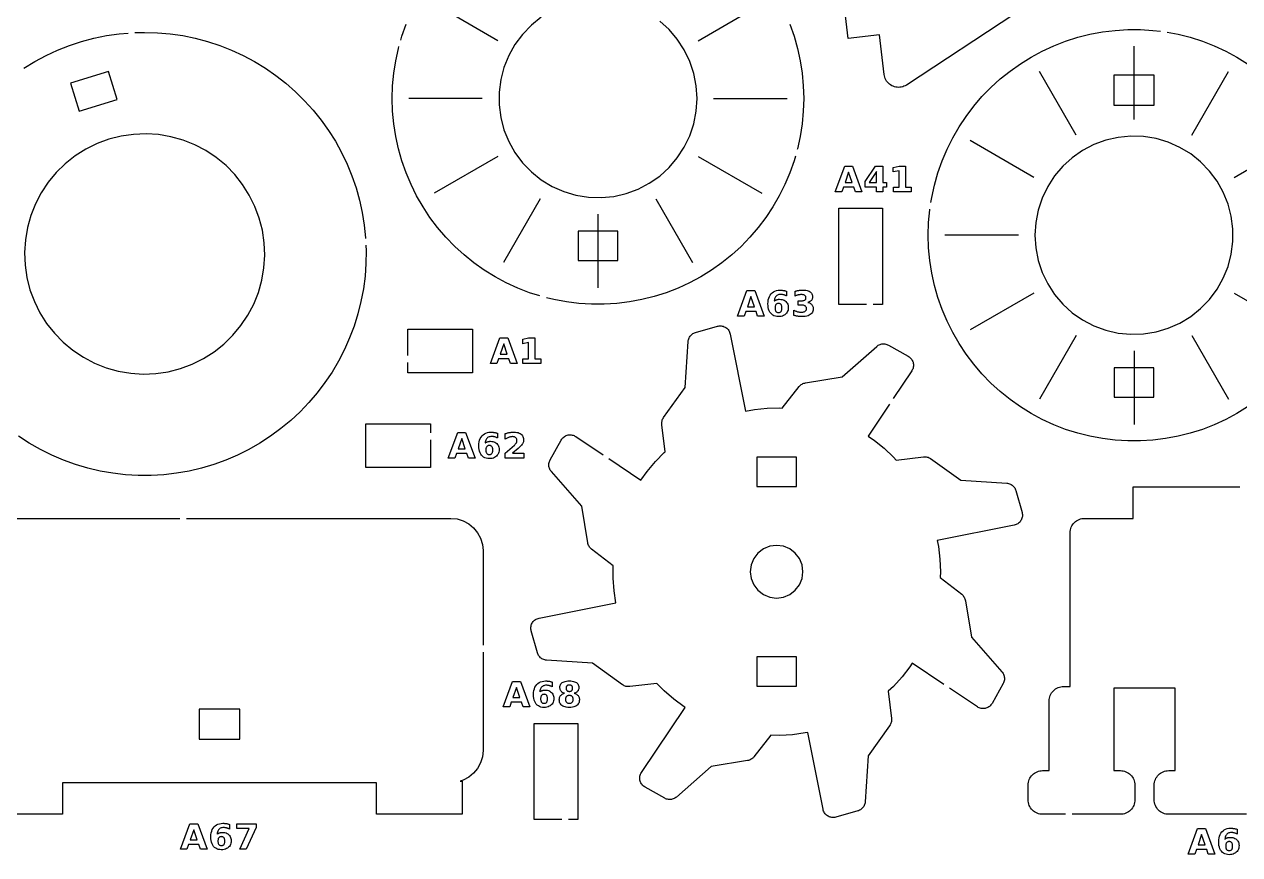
# Model space of a CAD drawing. Header units: millimetres. Extents: x 3 to 297, y 5 to 294.
# Drawn here: x 68.4 to 184.1, y 5.1 to 84.1 of the extents above; entities that cross this region are included whole.
import ezdxf

# ---------------------------------------------------------------- set-up
doc = ezdxf.new("R2010")
doc.units = ezdxf.units.MM
for name, color, linetype in [('CUT', 1, 'CONTINUOUS'), ('ENGRAVE', 5, 'CONTINUOUS'), ('SCORE', 7, 'CONTINUOUS')]:
    doc.layers.add(name, color=color, linetype=linetype)

msp = doc.modelspace()

# ---------------------------------------------------------------- linework, layer by layer
at = {"layer": 'CUT', "color": 1}
for points in [[(162.669, 85.0627), (152.3515, 78.2919), (152.2384, 78.2252), (152.1176, 78.169), (151.992, 78.1248), (151.8627, 78.0929), (151.731, 78.0737), (151.5979, 78.0673), (151.4649, 78.0738), (151.3332, 78.0932), (151.2039, 78.1252), (151.0784, 78.1696), (150.9577, 78.2258), (150.843, 78.2935), (150.7354, 78.372), (150.6359, 78.4605), (150.5455, 78.5583), (150.4649, 78.6643), (150.395, 78.7776), (150.3363, 78.8971), (150.2895, 79.0218), (150.2549, 79.1504), (150.2333, 79.28), (149.7865, 83.0771), (146.8071, 82.7266), (145.8548, 90.8208)], [(117.6079, 84.73), (116.6637, 83.977), (115.8235, 83.1095), (115.1011, 82.1416), (114.5085, 81.0893), (114.0553, 79.9698), (113.749, 78.8016), (113.5945, 77.6039), (113.5945, 76.3961), (113.749, 75.1984), (114.0553, 74.0302), (114.5085, 72.9107), (115.1011, 71.8584), (115.8235, 70.8905), (116.6637, 70.023), (117.6079, 69.27), (118.6406, 68.6439), (119.745, 68.1551), (120.9028, 67.8115), (122.095, 67.6187), (123.3021, 67.58), (124.5042, 67.696), (125.6816, 67.9647), (126.815, 68.3818), (127.8858, 68.9404), (128.8763, 69.6314), (129.7703, 70.4433), (130.5532, 71.3629), (131.212, 72.3751), (131.736, 73.4632), (132.1166, 74.6093), (132.3475, 75.7948), (132.4248, 77), (132.3475, 78.2052), (132.1166, 79.3907), (132.1166, 79.3907), (131.736, 80.5368), (131.212, 81.6249), (130.5532, 82.6371), (129.7703, 83.5567), (128.8763, 84.3686)], [(78.9507, 83.2729), (79.8731, 83.2995), (81.0872, 83.2644), (82.2974, 83.1595), (83.4995, 82.9851), (84.6895, 82.7417), (85.8635, 82.4301), (87.0177, 82.0514), (88.1481, 81.6068), (89.251, 81.0979), (90.3228, 80.5263), (91.3598, 79.8938), (92.3587, 79.2027), (93.3161, 78.4552), (94.2289, 77.6537), (95.0939, 76.801), (95.9084, 75.8999), (96.6697, 74.9533), (97.3751, 73.9645), (98.0224, 72.9367), (98.6094, 71.8732), (99.1342, 70.7778), (99.595, 69.6539), (99.9902, 68.5053), (100.3187, 67.3359), (100.5792, 66.1495), (100.7709, 64.95), (100.8933, 63.7415), (100.8952, 63.6959)], [(104.2424, 82.5697), (104.3461, 82.9342), (104.7468, 84.0713)], [(141.2532, 84.0713), (141.6539, 82.9342), (141.9838, 81.7746), (142.2417, 80.5969), (142.4267, 79.4055), (142.5379, 78.2051), (142.575, 77), (142.5379, 75.7949), (142.4267, 74.5945), (142.2417, 73.4031), (141.9838, 72.2254), (141.9664, 72.1641)], [(154.6828, 67.1108), (154.7583, 67.5969), (155.0162, 68.7746), (155.3461, 69.9342), (155.7468, 71.0713), (156.2168, 72.1816), (156.7542, 73.2608), (157.357, 74.3049), (158.0229, 75.3099), (158.7495, 76.2721), (159.5339, 77.1876), (160.3732, 78.0532), (161.2641, 78.8654), (162.2034, 79.6212), (163.1874, 80.3178), (164.2125, 80.9525), (165.2747, 81.5229), (166.3699, 82.0268), (167.4941, 82.4623), (168.643, 82.8278), (169.8123, 83.1218), (170.9974, 83.3434), (172.1938, 83.4915), (173.3972, 83.5658), (174.6028, 83.5658), (175.8062, 83.4915), (176.5237, 83.4027)], [(177.1672, 83.3126), (178.1877, 83.1218), (179.357, 82.8278), (180.5059, 82.4623), (181.6301, 82.0268), (182.7253, 81.5229), (183.7875, 80.9525), (184.8126, 80.3178)], [(68.3863, 79.894), (69.4233, 80.5264), (70.4951, 81.098), (71.598, 81.607), (72.7284, 82.0515), (73.8826, 82.4302), (75.0566, 82.7417), (76.2467, 82.9851), (77.4487, 83.1596), (78.3022, 83.2335)], [(117.4835, 58.223), (116.4941, 58.5377), (115.3699, 58.9732), (114.2747, 59.4771), (113.2125, 60.0475), (112.1874, 60.6822), (111.2034, 61.3788), (110.2641, 62.1346), (109.3732, 62.9468), (108.5339, 63.8124), (107.7495, 64.7279), (107.0229, 65.6901), (106.357, 66.6951), (105.7542, 67.7392), (105.2168, 68.8184), (104.7468, 69.9287), (104.3461, 71.0658), (104.0162, 72.2254), (103.7583, 73.4031), (103.5733, 74.5945), (103.4621, 75.7949), (103.425, 77), (103.4621, 78.2051), (103.5733, 79.4055), (103.7583, 80.5969), (104.0162, 81.7746), (104.0645, 81.9446)], [(141.7885, 71.5389), (141.6539, 71.0658), (141.2532, 69.9287), (140.7832, 68.8184), (140.2458, 67.7392), (139.643, 66.6951), (138.9771, 65.6901), (138.2505, 64.7279), (137.4661, 63.8124), (136.6268, 62.9468), (135.7359, 62.1346), (134.7966, 61.3788), (133.8126, 60.6822), (132.7875, 60.0475), (131.7253, 59.4771), (130.6301, 58.9732), (129.5059, 58.5377), (128.357, 58.1722), (127.1877, 57.8782), (126.0026, 57.6566), (124.8062, 57.5085), (123.6028, 57.4342), (122.3972, 57.4342), (121.1938, 57.5085), (119.9974, 57.6566), (118.8123, 57.8782), (118.1111, 58.0545)], [(148.55, 57.425), (145.925, 57.425), (145.925, 66.575), (150.075, 66.575), (150.075, 57.425), (149.2, 57.425)], [(184.8126, 47.6822), (183.7875, 47.0475), (182.7253, 46.4771), (181.6301, 45.9732), (180.5059, 45.5377), (179.357, 45.1722), (178.1877, 44.8782), (177.0026, 44.6566), (175.8062, 44.5085), (174.6028, 44.4342), (173.3972, 44.4342), (172.1938, 44.5085), (170.9974, 44.6566), (169.8123, 44.8782), (168.643, 45.1722), (167.4941, 45.5377), (166.3699, 45.9732), (165.2747, 46.4771), (164.2125, 47.0475), (163.1874, 47.6822), (162.2034, 48.3788), (161.2641, 49.1346), (160.3732, 49.9468), (159.5339, 50.8124), (158.7495, 51.7279), (158.0229, 52.6901), (157.357, 53.6951), (156.7542, 54.7392), (156.2168, 55.8184), (155.7468, 56.9287), (155.3461, 58.0658), (155.0162, 59.2254), (154.7583, 60.4031), (154.5733, 61.5945), (154.4621, 62.7949), (154.425, 64), (154.4621, 65.2051), (154.5733, 66.4055), (154.5831, 66.4685)], [(100.9233, 63.0465), (100.9457, 62.528), (100.9282, 61.3134), (100.8408, 60.1019), (100.6837, 58.8974), (100.4574, 57.704), (100.1628, 56.5256), (99.8008, 55.3661), (99.3726, 54.2294), (98.8796, 53.1193), (98.3234, 52.0394), (97.706, 50.9933), (97.0293, 49.9846), (96.2957, 49.0165), (95.5075, 48.0923), (94.6673, 47.215), (93.778, 46.3876), (92.8425, 45.6128), (91.864, 44.8932), (90.8456, 44.2312), (89.7907, 43.6289), (88.7029, 43.0884), (87.5858, 42.6115), (86.443, 42.1997), (85.2784, 41.8544), (84.0959, 41.5768), (82.8994, 41.3678), (81.6927, 41.2281), (80.4801, 41.1581), (79.2654, 41.1582), (78.0527, 41.2281), (76.8461, 41.3679), (75.6496, 41.5769), (74.467, 41.8545), (73.3025, 42.1998), (72.1597, 42.6116), (71.0426, 43.0885), (69.9548, 43.629), (68.9, 44.2313), (67.8816, 44.8934)], [(104.925, 52.55), (104.925, 55.075), (111.075, 55.075), (111.075, 50.925), (104.925, 50.925), (104.925, 51.9)], [(124.0245, 42.7647), (127.0968, 40.7119), (127.6896, 41.5413), (128.466, 42.4666), (129.3117, 43.3289), (129.3806, 43.3889), (129.0716, 45.9733), (129.0652, 46.0617), (129.067, 46.1521), (129.0772, 46.2419), (129.0956, 46.3304), (129.1222, 46.4168), (129.1566, 46.5004), (129.1987, 46.5804), (129.247, 46.6547), (131.3012, 49.5143), (131.3018, 49.5153), (131.302, 49.5165), (131.5782, 53.8867), (131.5882, 53.9768), (131.6071, 54.0673), (131.6344, 54.1556), (131.67, 54.2409), (131.7135, 54.3225), (131.7645, 54.3996), (131.8226, 54.4715), (131.8872, 54.5376), (131.9578, 54.5972), (132.0337, 54.6499), (132.1143, 54.6952), (132.1988, 54.7327), (132.2848, 54.7614), (134.3622, 55.3472), (134.4525, 55.3681), (134.5463, 55.3803), (134.6408, 55.3833), (134.7352, 55.3772), (134.8285, 55.362), (134.92, 55.3378), (135.0086, 55.3049), (135.0936, 55.2635), (135.1743, 55.2141), (135.2497, 55.1571), (135.3193, 55.0931), (135.3824, 55.0226), (135.4383, 54.9463), (135.4866, 54.865), (135.5268, 54.7794), (135.5585, 54.6903), (135.581, 54.6004), (137.0369, 47.281), (137.8922, 47.4318), (139.0944, 47.5487), (140.302, 47.5721), (140.5409, 47.5582), (142.153, 49.6081), (142.211, 49.6752), (142.2762, 49.7378), (142.3469, 49.7942), (142.4225, 49.8437), (142.5024, 49.886), (142.5859, 49.9207), (142.6722, 49.9476), (142.7589, 49.9659), (146.2335, 50.5355), (146.2346, 50.5357), (146.2356, 50.5364), (149.5212, 53.4314), (149.592, 53.488), (149.6693, 53.5387), (149.751, 53.5818), (149.8365, 53.6169), (149.9249, 53.6439), (150.0155, 53.6623), (150.1074, 53.6721), (150.1998, 53.6731), (150.292, 53.6653), (150.3829, 53.6489), (150.4719, 53.624), (150.5581, 53.5907), (150.6393, 53.5502), (152.5224, 52.4955), (152.6011, 52.4464), (152.676, 52.3887), (152.745, 52.324), (152.8074, 52.253), (152.8626, 52.1762), (152.9102, 52.0944), (152.9496, 52.0085), (152.9804, 51.9191), (153.0025, 51.8271), (153.0156, 51.7335), (153.0195, 51.639), (153.0143, 51.5446), (152.9999, 51.4511), (152.9766, 51.3595), (152.9445, 51.2705), (152.9039, 51.1851), (152.8561, 51.1056), (151.0968, 48.4725)], [(150.7357, 47.932), (148.709, 44.899), (149.3008, 44.4931), (150.2409, 43.7348), (151.1195, 42.9059), (151.3804, 42.6184), (153.9733, 42.9284), (154.0617, 42.9348), (154.1521, 42.933), (154.2419, 42.9228), (154.3304, 42.9044), (154.4168, 42.8778), (154.5004, 42.8434), (154.5804, 42.8013), (154.6547, 42.753), (157.5143, 40.6988), (157.5153, 40.6982), (157.5165, 40.698), (161.8867, 40.4218), (161.9768, 40.4118), (162.0673, 40.3929), (162.1556, 40.3656), (162.2409, 40.33), (162.3225, 40.2865), (162.3996, 40.2355), (162.4715, 40.1774), (162.5376, 40.1128), (162.5972, 40.0422), (162.6499, 39.9663), (162.6952, 39.8857), (162.7327, 39.8012), (162.7614, 39.7152), (163.3472, 37.6378), (163.3681, 37.5475), (163.3803, 37.4537), (163.3833, 37.3592), (163.3772, 37.2648), (163.362, 37.1715), (163.3378, 37.08), (163.3049, 36.9914), (163.2635, 36.9064), (163.2141, 36.8257), (163.1571, 36.7503), (163.0931, 36.6807), (163.0226, 36.6176), (162.9463, 36.5617), (162.865, 36.5134), (162.7794, 36.4732), (162.6903, 36.4415), (162.6004, 36.419), (155.2788, 34.9627), (155.388, 34.4066), (155.5282, 33.2069), (155.5751, 32), (155.5542, 31.4622), (157.6081, 29.847), (157.6752, 29.789), (157.7378, 29.7238), (157.7942, 29.6531), (157.8437, 29.5775), (157.886, 29.4976), (157.9207, 29.4141), (157.9476, 29.3278), (157.9659, 29.2411), (158.5355, 25.7665), (158.5357, 25.7654), (158.5364, 25.7644), (161.4314, 22.4788), (161.488, 22.408), (161.5387, 22.3307), (161.5818, 22.249), (161.6169, 22.1635), (161.6439, 22.0751), (161.6623, 21.9845), (161.6721, 21.8926), (161.6731, 21.8002), (161.6653, 21.708), (161.6489, 21.6171), (161.624, 21.5281), (161.5907, 21.4419), (161.5502, 21.3607), (160.4955, 19.4776), (160.4464, 19.3989), (160.3887, 19.324), (160.324, 19.255), (160.253, 19.1926), (160.1762, 19.1374), (160.0944, 19.0898), (160.0085, 19.0504), (159.9191, 19.0196), (159.8271, 18.9975), (159.7335, 18.9844), (159.639, 18.9805), (159.5446, 18.9857), (159.4511, 19.0001), (159.3595, 19.0234), (159.2705, 19.0555), (159.1851, 19.0961), (159.1056, 19.1439), (156.4399, 20.925)], [(107.075, 44.55), (107.075, 41.925), (100.925, 41.925), (100.925, 46.075), (107.075, 46.075), (107.075, 45.2)], [(155.8995, 21.2861), (152.8996, 23.2906), (152.6711, 22.9432), (151.9312, 21.9885), (151.1195, 21.0941), (150.6182, 20.6212), (150.9284, 18.0267), (150.9348, 17.9383), (150.933, 17.8479), (150.9228, 17.7581), (150.9044, 17.6696), (150.8778, 17.5832), (150.8434, 17.4996), (150.8013, 17.4196), (150.753, 17.3453), (148.6988, 14.4857), (148.6982, 14.4847), (148.698, 14.4835), (148.4218, 10.1133), (148.4118, 10.0232), (148.3929, 9.9327), (148.3656, 9.8444), (148.33, 9.7591), (148.2865, 9.6775), (148.2355, 9.6004), (148.1774, 9.5285), (148.1128, 9.4624), (148.0422, 9.4028), (147.9663, 9.3501), (147.8857, 9.3048), (147.8012, 9.2673), (147.7152, 9.2386), (145.6378, 8.6528), (145.5475, 8.6319), (145.4537, 8.6197), (145.3592, 8.6167), (145.2648, 8.6228), (145.1715, 8.638), (145.08, 8.6622), (144.9914, 8.6951), (144.9064, 8.7365), (144.8257, 8.7859), (144.7503, 8.8429), (144.6807, 8.9069), (144.6176, 8.9774), (144.5617, 9.0537), (144.5134, 9.135), (144.4732, 9.2206), (144.4415, 9.3097), (144.419, 9.3996), (142.9634, 16.7176), (142.7046, 16.6616), (141.5078, 16.4981), (140.302, 16.4279), (139.461, 16.4442), (137.847, 14.3919), (137.789, 14.3248), (137.7238, 14.2622), (137.6531, 14.2058), (137.5775, 14.1563), (137.4976, 14.114), (137.4141, 14.0793), (137.3278, 14.0524), (137.2411, 14.0341), (133.7665, 13.4645), (133.7654, 13.4643), (133.7644, 13.4636), (130.4788, 10.5686), (130.408, 10.512), (130.3307, 10.4613), (130.249, 10.4182), (130.1635, 10.3831), (130.0751, 10.3561), (129.9845, 10.3377), (129.8926, 10.3279), (129.8002, 10.3269), (129.708, 10.3347), (129.6171, 10.3511), (129.5281, 10.376), (129.4419, 10.4093), (129.3607, 10.4498), (127.4776, 11.5045), (127.3989, 11.5536), (127.324, 11.6113), (127.255, 11.676), (127.1926, 11.747), (127.1374, 11.8238), (127.0898, 11.9056), (127.0504, 11.9915), (127.0196, 12.0809), (126.9975, 12.1729), (126.9844, 12.2665), (126.9805, 12.361), (126.9857, 12.4554), (127.0001, 12.5489), (127.0234, 12.6405), (127.0555, 12.7295), (127.0961, 12.8149), (127.1439, 12.8944), (131.2869, 19.095), (131.1906, 19.1556), (130.2218, 19.8769), (129.3117, 20.6711), (128.6154, 21.3811), (126.0267, 21.0716), (125.9383, 21.0652), (125.8479, 21.067), (125.7581, 21.0772), (125.6696, 21.0956), (125.5832, 21.1222), (125.4996, 21.1566), (125.4196, 21.1987), (125.3453, 21.247), (122.4857, 23.3012), (122.4847, 23.3018), (122.4835, 23.302), (118.1133, 23.5782), (118.0232, 23.5882), (117.9327, 23.6071), (117.8444, 23.6344), (117.7591, 23.67), (117.6775, 23.7135), (117.6004, 23.7645), (117.5285, 23.8226), (117.4624, 23.8872), (117.4028, 23.9578), (117.3501, 24.0337), (117.3048, 24.1143), (117.2673, 24.1988), (117.2386, 24.2848), (116.6528, 26.3622), (116.6319, 26.4525), (116.6197, 26.5463), (116.6167, 26.6408), (116.6228, 26.7352), (116.638, 26.8285), (116.6622, 26.92), (116.6951, 27.0086), (116.7365, 27.0936), (116.7859, 27.1743), (116.8429, 27.2497), (116.9069, 27.3193), (116.9774, 27.3824), (117.0537, 27.4383), (117.135, 27.4866), (117.2206, 27.5268), (117.3097, 27.5585), (117.3996, 27.581), (124.7111, 29.0353), (124.5303, 30.1918), (124.4367, 31.3961), (124.4367, 32.545), (122.3919, 34.153), (122.3248, 34.211), (122.2622, 34.2762), (122.2058, 34.3469), (122.1563, 34.4225), (122.114, 34.5024), (122.0793, 34.5859), (122.0524, 34.6722), (122.0341, 34.7589), (121.4645, 38.2335), (121.4643, 38.2346), (121.4636, 38.2356), (118.5686, 41.5212), (118.512, 41.592), (118.4613, 41.6693), (118.4182, 41.751), (118.3831, 41.8365), (118.3561, 41.9249), (118.3377, 42.0155), (118.3279, 42.1074), (118.3269, 42.1998), (118.3347, 42.292), (118.3511, 42.3829), (118.376, 42.4719), (118.4093, 42.5581), (118.4498, 42.6393), (119.5045, 44.5224), (119.5536, 44.6011), (119.6113, 44.676), (119.676, 44.745), (119.747, 44.8074), (119.8238, 44.8626), (119.9056, 44.9102), (119.9915, 44.9496), (120.0809, 44.9804), (120.1729, 45.0025), (120.2665, 45.0156), (120.361, 45.0195), (120.4554, 45.0143), (120.5489, 44.9999), (120.6405, 44.9766), (120.7295, 44.9445), (120.8149, 44.9039), (120.8944, 44.8561), (123.4841, 43.1258)], [(167.4776, 8.925), (165.2982, 8.925), (165.1652, 8.9315), (165.0317, 8.9513), (164.9008, 8.9841), (164.7738, 9.0296), (164.6518, 9.0873), (164.536, 9.1567), (164.4277, 9.237), (164.3277, 9.3277), (164.237, 9.4277), (164.1567, 9.536), (164.0873, 9.6518), (164.0296, 9.7738), (163.9841, 9.9008), (163.9513, 10.0317), (163.9315, 10.1652), (163.925, 10.2982), (163.925, 11.7018), (163.9315, 11.8348), (163.9513, 11.9683), (163.9841, 12.0992), (164.0296, 12.2262), (164.0873, 12.3482), (164.1567, 12.464), (164.237, 12.5723), (164.3277, 12.6723), (164.4277, 12.763), (164.536, 12.8433), (164.6518, 12.9127), (164.7738, 12.9704), (164.9008, 13.0159), (165.0317, 13.0487), (165.1652, 13.0685), (165.2982, 13.075), (165.925, 13.075), (165.925, 19.7018), (165.9315, 19.8348), (165.9513, 19.9683), (165.9841, 20.0992), (166.0296, 20.2262), (166.0873, 20.3482), (166.1567, 20.464), (166.237, 20.5723), (166.3277, 20.6723), (166.4277, 20.763), (166.536, 20.8433), (166.6518, 20.9127), (166.7738, 20.9704), (166.9008, 21.0159), (167.0317, 21.0487), (167.1652, 21.0685), (167.2982, 21.075), (167.925, 21.075), (167.925, 35.7018), (167.9315, 35.8348), (167.9513, 35.9683), (167.9841, 36.0992), (168.0296, 36.2262), (168.0873, 36.3482), (168.1567, 36.464), (168.237, 36.5723), (168.3277, 36.6723), (168.4277, 36.763), (168.536, 36.8433), (168.6518, 36.9127), (168.7738, 36.9704), (168.9008, 37.0159), (169.0317, 37.0487), (169.1652, 37.0685), (169.2982, 37.075), (173.925, 37.075), (173.925, 40.075), (184.075, 40.075)], [(61.925, 18.0952), (61.925, 34.0037), (61.9837, 34.6), (62.1587, 35.1769), (62.4429, 35.7086), (62.8254, 36.1746), (63.2914, 36.5571), (63.8231, 36.8413), (64.4, 37.0163), (64.9963, 37.075), (83.2222, 37.075)], [(83.8722, 37.075), (109.0037, 37.075), (109.6, 37.0163), (110.1769, 36.8413), (110.7086, 36.5571), (111.1746, 36.1746), (111.5571, 35.7086), (111.8413, 35.1769), (112.0163, 34.6), (112.075, 34.0037), (112.075, 25.0008)], [(112.075, 24.3508), (112.075, 14.9963), (112.0163, 14.4), (111.8413, 13.8231), (111.5571, 13.2914), (111.1746, 12.8254), (110.7086, 12.4429), (110.1769, 12.1587), (109.9009, 12.075), (110.075, 12.075), (110.075, 8.925), (101.925, 8.925), (101.925, 11.925), (72.075, 11.925), (72.075, 8.925), (63.925, 8.925)], [(184.7018, 8.925), (177.2982, 8.925), (177.1652, 8.9315), (177.0317, 8.9513), (176.9008, 8.9841), (176.7738, 9.0296), (176.6518, 9.0873), (176.536, 9.1567), (176.4277, 9.237), (176.3277, 9.3277), (176.237, 9.4277), (176.1567, 9.536), (176.0873, 9.6518), (176.0296, 9.7738), (175.9841, 9.9008), (175.9513, 10.0317), (175.9315, 10.1652), (175.925, 10.2982), (175.925, 11.7018), (175.9315, 11.8348), (175.9513, 11.9683), (175.9841, 12.0992), (176.0296, 12.2262), (176.0873, 12.3482), (176.1567, 12.464), (176.237, 12.5723), (176.3277, 12.6723), (176.4277, 12.763), (176.536, 12.8433), (176.6518, 12.9127), (176.7738, 12.9704), (176.9008, 13.0159), (177.0317, 13.0487), (177.1652, 13.0685), (177.2982, 13.075), (177.925, 13.075), (177.925, 20.925), (172.075, 20.925), (172.075, 13.075), (172.7018, 13.075), (172.8348, 13.0685), (172.9683, 13.0487), (173.0992, 13.0159), (173.2262, 12.9704), (173.3482, 12.9127), (173.464, 12.8433), (173.5723, 12.763), (173.6723, 12.6723), (173.763, 12.5723), (173.8433, 12.464), (173.9127, 12.3482), (173.9704, 12.2262), (174.0159, 12.0992), (174.0487, 11.9683), (174.0685, 11.8348), (174.075, 11.7018), (174.075, 10.2982), (174.0685, 10.1652), (174.0487, 10.0317), (174.0159, 9.9008), (173.9704, 9.7738), (173.9127, 9.6518), (173.8433, 9.536), (173.763, 9.4277), (173.6723, 9.3277), (173.5723, 9.237), (173.464, 9.1567), (173.3482, 9.0873), (173.2262, 9.0296), (173.0992, 8.9841), (172.9683, 8.9513), (172.8348, 8.9315), (172.7018, 8.925), (168.1276, 8.925)], [(119.55, 8.425), (116.925, 8.425), (116.925, 17.575), (121.075, 17.575), (121.075, 8.425), (120.2, 8.425)]]:
    msp.add_lwpolyline(points, dxfattribs=at)
for points in [[(77.2695, 76.9214), (76.438, 79.5846), (72.8203, 78.4551), (73.6518, 75.7919), (77.2695, 76.9214)], [(172.075, 76.375), (175.925, 76.375), (175.925, 79.225), (172.075, 79.225), (172.075, 76.375)], [(89.8324, 67.8223), (89.1927, 68.8327), (88.4509, 69.7707), (87.6151, 70.626), (86.6945, 71.3893), (85.6991, 72.0521), (84.6399, 72.6073), (83.5285, 73.0487), (82.377, 73.3715), (81.1981, 73.5722), (80.0047, 73.6486), (78.8098, 73.5998), (77.6266, 73.4263), (76.468, 73.1302), (75.3467, 72.7145), (74.275, 72.1839), (73.2646, 71.5442), (72.3266, 70.8024), (71.4713, 69.9666), (70.708, 69.046), (70.0452, 68.0506), (69.49, 66.9914), (69.0486, 65.88), (68.7258, 64.7286), (68.5251, 63.5497), (68.4488, 62.3562), (68.4976, 61.1614), (68.671, 59.9781), (68.9672, 58.8195), (69.3828, 57.6982), (69.9134, 56.6265), (70.5531, 55.6161), (71.2949, 54.6781), (72.1307, 53.8228), (73.0513, 53.0596), (74.0467, 52.3967), (75.1059, 51.8416), (76.2173, 51.4002), (77.3688, 51.0773), (78.5477, 50.8766), (79.7411, 50.8003), (80.936, 50.8491), (82.1192, 51.0225), (83.2778, 51.3187), (84.3991, 51.7343), (85.4708, 52.2649), (86.4812, 52.9046), (87.4192, 53.6464), (88.2745, 54.4822), (89.0377, 55.4029), (89.7006, 56.3982), (90.2558, 57.4574), (90.6972, 58.5688), (91.02, 59.7203), (91.2207, 60.8992), (91.297, 62.0926), (91.2482, 63.2875), (91.0748, 64.4707), (90.7786, 65.6293), (90.363, 66.7506), (89.8324, 67.8223)], [(164.5752, 64), (164.6525, 62.7948), (164.8834, 61.6093), (165.264, 60.4632), (165.788, 59.3751), (166.4468, 58.3629), (167.2297, 57.4433), (168.1237, 56.6314), (169.1142, 55.9404), (170.185, 55.3818), (171.3184, 54.9647), (172.4958, 54.696), (173.6979, 54.58), (174.905, 54.6187), (176.0972, 54.8115), (177.255, 55.1551), (178.3594, 55.6439), (179.3921, 56.27), (180.3363, 57.023), (181.1765, 57.8905), (181.8989, 58.8584), (182.4915, 59.9107), (182.9447, 61.0302), (183.251, 62.1984), (183.4055, 63.3961), (183.4055, 64.6039), (183.251, 65.8016), (182.9447, 66.9698), (182.4915, 68.0893), (181.8989, 69.1416), (181.1765, 70.1095), (180.3363, 70.977), (179.3921, 71.73), (178.3594, 72.3561), (177.255, 72.8449), (176.0972, 73.1885), (174.905, 73.3813), (173.6979, 73.42), (172.4958, 73.304), (171.3184, 73.0353), (170.185, 72.6182), (169.1142, 72.0596), (168.1237, 71.3686), (167.2297, 70.5567), (166.4468, 69.6371), (165.788, 68.6249), (165.264, 67.5368), (164.8834, 66.3907), (164.6525, 65.2052), (164.5752, 64)], [(121.105, 61.605), (124.895, 61.605), (124.895, 64.395), (121.105, 64.395), (121.105, 61.605)], [(172.105, 48.605), (175.895, 48.605), (175.895, 51.395), (172.105, 51.395), (172.105, 48.605)], [(138.105, 42.895), (138.105, 40.105), (141.895, 40.105), (141.895, 42.895), (138.105, 42.895)], [(142.4207, 31.3514), (142.5061, 32), (142.4207, 32.6486), (142.1703, 33.253), (141.7721, 33.7721), (141.253, 34.1703), (140.6486, 34.4207), (140, 34.5061), (139.3514, 34.4207), (138.747, 34.1703), (138.2279, 33.7721), (137.8297, 33.253), (137.5793, 32.6486), (137.4939, 32), (137.5793, 31.3514), (137.8297, 30.747), (138.2279, 30.2279), (138.747, 29.8297), (139.3514, 29.5793), (140, 29.4939), (140.6486, 29.5793), (141.253, 29.8297), (141.7721, 30.2279), (142.1703, 30.747), (142.4207, 31.3514)], [(138.105, 21.105), (141.895, 21.105), (141.895, 23.895), (138.105, 23.895), (138.105, 21.105)], [(88.925, 16.075), (88.925, 18.925), (85.075, 18.925), (85.075, 16.075), (88.925, 16.075)]]:
    msp.add_lwpolyline(points, close=True, dxfattribs=at)
at = {"layer": 'ENGRAVE', "color": 5}
for points in [[(146.2047, 68.1368), (145.5748, 68.1368), (146.4749, 70.5668), (147.2219, 70.5668), (148.122, 68.1368), (147.4921, 68.1368), (147.3391, 68.5795), (146.3593, 68.5795), (146.2047, 68.1368)], [(150.4379, 69.0336), (150.4379, 68.5795), (150.0913, 68.5795), (150.0913, 68.1368), (149.4988, 68.1368), (149.4988, 68.5795), (148.4213, 68.5795), (148.4213, 69.1166), (149.3947, 70.5668), (150.0913, 70.5668), (150.0913, 69.0336), (150.4379, 69.0336)], [(151.6683, 70.1404), (151.1003, 70.0232), (151.1003, 70.4496), (151.665, 70.5668), (152.2607, 70.5668), (152.2607, 68.5698), (152.8141, 68.5698), (152.8141, 68.1368), (151.1149, 68.1368), (151.1149, 68.5698), (151.6683, 68.5698), (151.6683, 70.1404)], [(146.8492, 69.9972), (146.5156, 69.0304), (147.1812, 69.0304), (146.8492, 69.9972)], [(149.4988, 70.0509), (148.812, 69.0336), (149.4988, 69.0336), (149.4988, 70.0509)], [(136.2737, 56.3082), (137.1738, 58.7383), (137.9209, 58.7383), (138.8209, 56.3082), (138.191, 56.3082), (138.0381, 56.7509), (137.0582, 56.7509), (136.9036, 56.3082), (136.2737, 56.3082)], [(137.2145, 57.2018), (137.8802, 57.2018), (137.5481, 58.1686), (137.2145, 57.2018)], [(140.9003, 58.2489), (140.8502, 58.2701), (140.8012, 58.2892), (140.7531, 58.3062), (140.7061, 58.3211), (140.66, 58.3338), (140.6146, 58.3445), (140.5696, 58.3532), (140.5249, 58.36), (140.4806, 58.3649), (140.4367, 58.3678), (140.3931, 58.3688), (140.3032, 58.3645), (140.2202, 58.3515), (140.144, 58.3299), (140.0748, 58.2997), (140.0124, 58.2608), (139.9569, 58.2134), (139.9084, 58.1574), (139.8672, 58.093), (139.8332, 58.0203), (139.8064, 57.9392), (139.7869, 57.8497), (139.7746, 57.7519), (139.8109, 57.7774), (139.8482, 57.8007), (139.8865, 57.8217), (139.9258, 57.8405), (139.966, 57.8572), (140.0073, 57.8716), (140.0497, 57.8837), (140.0934, 57.8937), (140.1383, 57.9015), (140.1846, 57.907), (140.232, 57.9103), (140.2808, 57.9114), (140.401, 57.9054), (140.5132, 57.8872), (140.6175, 57.8569), (140.7137, 57.8145), (140.8019, 57.76), (140.8822, 57.6933), (140.952, 57.6169), (141.0092, 57.5329), (141.0537, 57.4415), (141.0854, 57.3425), (141.1045, 57.236), (141.1108, 57.122), (141.1037, 56.9962), (141.0824, 56.8789), (141.047, 56.7703), (140.9973, 56.6703), (140.9334, 56.5789), (140.8553, 56.4962), (140.7653, 56.4244), (140.6656, 56.3656), (140.5562, 56.3198), (140.4372, 56.2872), (140.3085, 56.2676), (140.1701, 56.261), (140.0182, 56.2699), (139.8781, 56.2966), (139.75, 56.341), (139.6337, 56.4032), (139.5293, 56.4831), (139.4368, 56.5809), (139.3575, 56.6949), (139.2926, 56.8238), (139.2421, 56.9676), (139.2061, 57.1263), (139.1845, 57.2998), (139.1772, 57.4883), (139.1857, 57.6818), (139.211, 57.8611), (139.2531, 58.026), (139.3122, 58.1765), (139.388, 58.3128), (139.4808, 58.4347), (139.5882, 58.5399), (139.7082, 58.6259), (139.8407, 58.6929), (139.9857, 58.7407), (140.1433, 58.7694), (140.3133, 58.7789), (140.3689, 58.7782), (140.424, 58.7761), (140.4785, 58.7724), (140.5325, 58.7674), (140.5859, 58.7609), (140.6388, 58.7529), (140.6914, 58.7435), (140.7437, 58.7326), (140.7959, 58.7204), (140.8479, 58.7066), (140.8997, 58.6914), (140.9513, 58.6748), (140.9513, 58.2256), (140.9003, 58.2489)], [(143.1267, 57.5657), (143.1922, 57.5316), (143.2512, 57.4922), (143.3036, 57.4477), (143.3495, 57.3979), (143.3885, 57.3432), (143.4205, 57.2837), (143.4453, 57.2195), (143.463, 57.1505), (143.4737, 57.0768), (143.4772, 56.9983), (143.4696, 56.8827), (143.4465, 56.7767), (143.4081, 56.6804), (143.3543, 56.5936), (143.2851, 56.5165), (143.2006, 56.449), (143.1013, 56.3916), (142.9879, 56.3446), (142.8604, 56.308), (142.7188, 56.2819), (142.5631, 56.2663), (142.3933, 56.261), (142.3308, 56.2619), (142.2684, 56.2644), (142.2059, 56.2686), (142.1433, 56.2744), (142.0807, 56.282), (142.0181, 56.2912), (141.9555, 56.302), (141.8932, 56.3146), (141.8311, 56.3288), (141.7693, 56.3447), (141.7076, 56.3622), (141.6462, 56.3815), (141.6462, 56.8649), (141.7047, 56.8368), (141.7631, 56.8111), (141.8214, 56.7878), (141.8795, 56.7669), (141.9375, 56.7483), (141.9953, 56.7322), (142.0529, 56.7186), (142.1102, 56.7074), (142.1672, 56.6987), (142.2239, 56.6924), (142.2803, 56.6887), (142.3363, 56.6875), (142.4161, 56.6899), (142.4894, 56.6971), (142.5562, 56.709), (142.6166, 56.7258), (142.6705, 56.7474), (142.718, 56.7737), (142.7585, 56.8046), (142.7917, 56.8396), (142.8175, 56.8787), (142.8359, 56.922), (142.8469, 56.9695), (142.8506, 57.0211), (142.8468, 57.0742), (142.8355, 57.1229), (142.8166, 57.167), (142.7902, 57.2067), (142.7562, 57.2419), (142.7147, 57.2726), (142.6658, 57.2987), (142.6097, 57.3201), (142.5465, 57.3367), (142.476, 57.3486), (142.3983, 57.3557), (142.3135, 57.358), (142.0629, 57.358), (142.0629, 57.7617), (142.3265, 57.7617), (142.4019, 57.7637), (142.4705, 57.7699), (142.5324, 57.7802), (142.5877, 57.7946), (142.6362, 57.8131), (142.6781, 57.8357), (142.7134, 57.8626), (142.7423, 57.8937), (142.7648, 57.9291), (142.7808, 57.9688), (142.7904, 58.0129), (142.7937, 58.0612), (142.7905, 58.1061), (142.7812, 58.1474), (142.7656, 58.1853), (142.7437, 58.2196), (142.7157, 58.2504), (142.6813, 58.2776), (142.6413, 58.301), (142.5962, 58.3201), (142.5458, 58.335), (142.4904, 58.3456), (142.4297, 58.352), (142.364, 58.3541), (142.3134, 58.3532), (142.2627, 58.3503), (142.2118, 58.3456), (142.1607, 58.3389), (142.1094, 58.3304), (142.058, 58.32), (142.0065, 58.3077), (141.9551, 58.2936), (141.9038, 58.2776), (141.8525, 58.2599), (141.8014, 58.2404), (141.7504, 58.219), (141.7504, 58.678), (141.8121, 58.6947), (141.8737, 58.7099), (141.9351, 58.7236), (141.9963, 58.7359), (142.0573, 58.7468), (142.1182, 58.7562), (142.1788, 58.7641), (142.239, 58.7706), (142.2989, 58.7757), (142.3584, 58.7793), (142.4175, 58.7815), (142.4763, 58.7822), (142.6275, 58.7779), (142.7655, 58.7649), (142.8903, 58.7433), (143.0018, 58.7131), (143.1001, 58.6743), (143.1851, 58.6268), (143.257, 58.5706), (143.3158, 58.5057), (143.3615, 58.4321), (143.3941, 58.3497), (143.4137, 58.2586), (143.4203, 58.1588), (143.4172, 58.0899), (143.4078, 58.0253), (143.3922, 57.9649), (143.3704, 57.9089), (143.3423, 57.8572), (143.308, 57.8097), (143.2676, 57.7666), (143.2212, 57.7281), (143.1688, 57.6939), (143.1105, 57.6643), (143.0462, 57.6391), (142.9759, 57.6185), (143.0546, 57.5947), (143.1267, 57.5657)], [(140.0761, 57.4959), (140.0328, 57.4811), (139.9939, 57.4604), (139.9597, 57.4338), (139.93, 57.4012), (139.9049, 57.3627), (139.8843, 57.3183), (139.8684, 57.2679), (139.857, 57.2117), (139.8501, 57.1495), (139.8478, 57.0814), (139.8501, 57.0132), (139.857, 56.9511), (139.8684, 56.8948), (139.8843, 56.8444), (139.9049, 56.8), (139.93, 56.7615), (139.9597, 56.729), (139.9939, 56.7023), (140.0328, 56.6816), (140.0761, 56.6668), (140.1241, 56.6579), (140.1766, 56.6549), (140.2296, 56.6579), (140.278, 56.6668), (140.3217, 56.6816), (140.3607, 56.7023), (140.3951, 56.729), (140.4248, 56.7615), (140.4499, 56.8), (140.4705, 56.8444), (140.4865, 56.8948), (140.4979, 56.9511), (140.5047, 57.0132), (140.507, 57.0814), (140.5047, 57.1495), (140.4979, 57.2117), (140.4865, 57.2679), (140.4705, 57.3183), (140.4499, 57.3627), (140.4248, 57.4012), (140.3951, 57.4338), (140.3607, 57.4604), (140.3217, 57.4811), (140.278, 57.4959), (140.2296, 57.5048), (140.1766, 57.5078), (140.1241, 57.5048), (140.0761, 57.4959)], [(113.3962, 51.8), (112.7663, 51.8), (113.6663, 54.23), (114.4134, 54.23), (115.3135, 51.8), (114.6836, 51.8), (114.5306, 52.2427), (113.5508, 52.2427), (113.3962, 51.8)], [(114.0407, 53.6604), (113.707, 52.6936), (114.3727, 52.6936), (114.0407, 53.6604)], [(116.4071, 52.2329), (116.4071, 53.8036), (115.8391, 53.6864), (115.8391, 54.1128), (116.4038, 54.23), (116.9995, 54.23), (116.9995, 52.2329), (117.5529, 52.2329), (117.5529, 51.8), (115.8537, 51.8), (115.8537, 52.2329), (116.4071, 52.2329)], [(108.7663, 42.8), (109.6663, 45.23), (110.4134, 45.23), (111.3135, 42.8), (110.6836, 42.8), (110.5306, 43.2427), (109.5508, 43.2427), (109.3962, 42.8), (108.7663, 42.8)], [(113.3928, 44.7407), (113.3428, 44.7619), (113.2937, 44.781), (113.2457, 44.798), (113.1986, 44.8128), (113.1525, 44.8256), (113.1071, 44.8362), (113.0621, 44.845), (113.0174, 44.8518), (112.9731, 44.8567), (112.9292, 44.8596), (112.8856, 44.8605), (112.7957, 44.8562), (112.7127, 44.8433), (112.6366, 44.8217), (112.5673, 44.7915), (112.5049, 44.7526), (112.4494, 44.7051), (112.4009, 44.6491), (112.3597, 44.5848), (112.3257, 44.512), (112.299, 44.4309), (112.2794, 44.3415), (112.2671, 44.2437), (112.3034, 44.2692), (112.3407, 44.2924), (112.379, 44.3135), (112.4183, 44.3323), (112.4586, 44.3489), (112.4999, 44.3633), (112.5423, 44.3755), (112.586, 44.3855), (112.6309, 44.3932), (112.6771, 44.3988), (112.7246, 44.4021), (112.7733, 44.4032), (112.8935, 44.3971), (113.0058, 44.379), (113.11, 44.3487), (113.2062, 44.3063), (113.2945, 44.2517), (113.3747, 44.1851), (113.4446, 44.1086), (113.5018, 44.0247), (113.5462, 43.9332), (113.578, 43.8343), (113.597, 43.7278), (113.6034, 43.6138), (113.5963, 43.4879), (113.575, 43.3707), (113.5395, 43.262), (113.4898, 43.1621), (113.4259, 43.0707), (113.3479, 42.988), (113.2578, 42.9161), (113.1581, 42.8573), (113.0488, 42.8116), (112.9297, 42.7789), (112.801, 42.7593), (112.6626, 42.7528), (112.5107, 42.7617), (112.3707, 42.7883), (112.2425, 42.8328), (112.1262, 42.8949), (112.0219, 42.9749), (111.9294, 43.0726), (111.8501, 43.1867), (111.7852, 43.3156), (111.7347, 43.4594), (111.6986, 43.6181), (111.677, 43.7916), (111.6698, 43.98), (111.6782, 44.1736), (111.7035, 44.3528), (111.7457, 44.5177), (111.8047, 44.6683), (111.8806, 44.8046), (111.9733, 44.9265), (112.0808, 45.0316), (112.2008, 45.1177), (112.3332, 45.1846), (112.4783, 45.2325), (112.6358, 45.2611), (112.8059, 45.2707), (112.8615, 45.27), (112.9165, 45.2678), (112.9711, 45.2642), (113.025, 45.2591), (113.0785, 45.2526), (113.1314, 45.2447), (113.1839, 45.2353), (113.2363, 45.2244), (113.2884, 45.2121), (113.3404, 45.1984), (113.3922, 45.1832), (113.4439, 45.1665), (113.4439, 44.7173), (113.3928, 44.7407)], [(115.9454, 42.8), (114.1794, 42.8), (114.1794, 43.2606), (115.0665, 44.0435), (115.1044, 44.0792), (115.1388, 44.1146), (115.1698, 44.1497), (115.1974, 44.1845), (115.2215, 44.2191), (115.2423, 44.2535), (115.2597, 44.2879), (115.2739, 44.3227), (115.285, 44.358), (115.2929, 44.3938), (115.2976, 44.43), (115.2992, 44.4667), (115.296, 44.5218), (115.2865, 44.5732), (115.2705, 44.6209), (115.2482, 44.6649), (115.2195, 44.7052), (115.1845, 44.7417), (115.1441, 44.7736), (115.0996, 44.7996), (115.0508, 44.8199), (114.9978, 44.8343), (114.9407, 44.843), (114.8793, 44.8459), (114.8297, 44.8442), (114.7786, 44.8389), (114.7259, 44.8302), (114.6717, 44.818), (114.6159, 44.8024), (114.5587, 44.7832), (114.4999, 44.7607), (114.4398, 44.7347), (114.3784, 44.7053), (114.3156, 44.6726), (114.2514, 44.6364), (114.1859, 44.5969), (114.1859, 45.1307), (114.2563, 45.1531), (114.3265, 45.1737), (114.3963, 45.1924), (114.4659, 45.2092), (114.5352, 45.2242), (114.6042, 45.2373), (114.6729, 45.2485), (114.7411, 45.2577), (114.8089, 45.2648), (114.8762, 45.2699), (114.9431, 45.2729), (115.0095, 45.274), (115.1495, 45.2686), (115.2787, 45.2526), (115.3971, 45.2259), (115.5047, 45.1886), (115.6014, 45.1406), (115.6874, 45.0819), (115.7613, 45.0137), (115.8217, 44.937), (115.8687, 44.852), (115.9022, 44.7586), (115.9224, 44.6567), (115.9291, 44.5464), (115.9263, 44.481), (115.9177, 44.417), (115.9035, 44.3546), (115.8835, 44.2936), (115.8579, 44.2341), (115.8266, 44.1761), (115.7861, 44.1157), (115.7331, 44.0487), (115.6675, 43.9753), (115.5893, 43.8955), (115.4986, 43.8091), (115.3952, 43.7163), (114.876, 43.2606), (115.9454, 43.2606), (115.9454, 42.8)], [(109.707, 43.6936), (110.3727, 43.6936), (110.0407, 44.6604), (109.707, 43.6936)], [(112.5687, 43.9877), (112.5253, 43.9729), (112.4865, 43.9522), (112.4522, 43.9255), (112.4226, 43.8929), (112.3974, 43.8544), (112.3769, 43.81), (112.3609, 43.7597), (112.3495, 43.7034), (112.3426, 43.6412), (112.3404, 43.5731), (112.3426, 43.505), (112.3495, 43.4428), (112.3609, 43.3865), (112.3769, 43.3362), (112.3974, 43.2918), (112.4226, 43.2533), (112.4522, 43.2207), (112.4865, 43.1941), (112.5253, 43.1733), (112.5687, 43.1585), (112.6166, 43.1496), (112.6691, 43.1467), (112.7222, 43.1496), (112.7705, 43.1585), (112.8142, 43.1733), (112.8532, 43.1941), (112.8876, 43.2207), (112.9174, 43.2533), (112.9425, 43.2918), (112.963, 43.3362), (112.979, 43.3865), (112.9904, 43.4428), (112.9973, 43.505), (112.9995, 43.5731), (112.9973, 43.6412), (112.9904, 43.7034), (112.979, 43.7597), (112.963, 43.81), (112.9425, 43.8544), (112.9174, 43.8929), (112.8876, 43.9255), (112.8532, 43.9522), (112.8142, 43.9729), (112.7705, 43.9877), (112.7222, 43.9966), (112.6691, 43.9995), (112.6166, 43.9966), (112.5687, 43.9877)], [(113.9727, 19.1368), (114.8727, 21.5668), (115.6198, 21.5668), (116.5199, 19.1368), (115.89, 19.1368), (115.737, 19.5795), (114.7572, 19.5795), (114.6025, 19.1368), (113.9727, 19.1368)], [(114.9134, 20.0304), (115.5791, 20.0304), (115.2471, 20.9972), (114.9134, 20.0304)], [(118.5992, 21.0775), (118.5492, 21.0987), (118.5001, 21.1178), (118.4521, 21.1348), (118.405, 21.1496), (118.3589, 21.1624), (118.3135, 21.1731), (118.2685, 21.1818), (118.2238, 21.1886), (118.1795, 21.1935), (118.1356, 21.1964), (118.092, 21.1974), (118.0021, 21.193), (117.9191, 21.1801), (117.843, 21.1585), (117.7737, 21.1283), (117.7113, 21.0894), (117.6558, 21.0419), (117.6073, 20.9859), (117.5661, 20.9216), (117.5321, 20.8489), (117.5053, 20.7678), (117.4858, 20.6783), (117.4735, 20.5805), (117.5098, 20.606), (117.5471, 20.6292), (117.5854, 20.6503), (117.6247, 20.6691), (117.665, 20.6857), (117.7063, 20.7001), (117.7487, 20.7123), (117.7923, 20.7223), (117.8373, 20.73), (117.8835, 20.7356), (117.931, 20.7389), (117.9797, 20.74), (118.0999, 20.7339), (118.2122, 20.7158), (118.3164, 20.6855), (118.4126, 20.6431), (118.5009, 20.5886), (118.5811, 20.5219), (118.651, 20.4455), (118.7081, 20.3615), (118.7526, 20.27), (118.7844, 20.1711), (118.8034, 20.0646), (118.8098, 19.9506), (118.8027, 19.8247), (118.7814, 19.7075), (118.7459, 19.5989), (118.6962, 19.4989), (118.6323, 19.4075), (118.5542, 19.3248), (118.4642, 19.2529), (118.3645, 19.1941), (118.2552, 19.1484), (118.1361, 19.1157), (118.0074, 19.0962), (117.869, 19.0896), (117.7171, 19.0985), (117.577, 19.1252), (117.4489, 19.1696), (117.3326, 19.2318), (117.2283, 19.3117), (117.1358, 19.4094), (117.0565, 19.5235), (116.9916, 19.6524), (116.9411, 19.7962), (116.905, 19.9549), (116.8834, 20.1284), (116.8762, 20.3168), (116.8846, 20.5104), (116.9099, 20.6896), (116.9521, 20.8546), (117.0111, 21.0051), (117.087, 21.1414), (117.1797, 21.2633), (117.2872, 21.3685), (117.4071, 21.4545), (117.5396, 21.5215), (117.6846, 21.5693), (117.8422, 21.598), (118.0122, 21.6075), (118.0679, 21.6068), (118.1229, 21.6046), (118.1774, 21.601), (118.2314, 21.5959), (118.2849, 21.5894), (118.3378, 21.5815), (118.3903, 21.5721), (118.4427, 21.5612), (118.4948, 21.5489), (118.5468, 21.5352), (118.5986, 21.52), (118.6503, 21.5034), (118.6503, 21.0541), (118.5992, 21.0775)], [(119.5786, 20.5516), (119.5321, 20.5917), (119.4916, 20.6358), (119.4573, 20.6839), (119.4292, 20.7357), (119.4074, 20.7913), (119.3918, 20.8507), (119.3824, 20.9139), (119.3793, 20.9809), (119.3857, 21.0794), (119.4048, 21.1697), (119.4367, 21.2519), (119.4813, 21.3259), (119.5387, 21.3919), (119.6088, 21.4496), (119.6913, 21.4989), (119.7857, 21.5392), (119.892, 21.5705), (120.0103, 21.5929), (120.1405, 21.6063), (120.2826, 21.6108), (120.4238, 21.6063), (120.5532, 21.593), (120.6708, 21.5707), (120.7767, 21.5395), (120.8708, 21.4994), (120.9532, 21.4505), (121.0233, 21.3929), (121.0807, 21.327), (121.1253, 21.2529), (121.1572, 21.1705), (121.1763, 21.0798), (121.1827, 20.9809), (121.1795, 20.9139), (121.1701, 20.8507), (121.1544, 20.7913), (121.1324, 20.7357), (121.1041, 20.6839), (121.0696, 20.6358), (121.0289, 20.5917), (120.9821, 20.5516), (120.9294, 20.5154), (120.8706, 20.4832), (120.8059, 20.455), (120.7351, 20.4308), (120.8142, 20.4056), (120.8866, 20.3757), (120.9522, 20.341), (121.0111, 20.3016), (121.0632, 20.2575), (121.1086, 20.2086), (121.1472, 20.1551), (121.1787, 20.0971), (121.2032, 20.0346), (121.2208, 19.9677), (121.2313, 19.8963), (121.2348, 19.8204), (121.2281, 19.7049), (121.2081, 19.5991), (121.1748, 19.5032), (121.1281, 19.4171), (121.0681, 19.3408), (120.9947, 19.2744), (120.9082, 19.2179), (120.8089, 19.1717), (120.6966, 19.1358), (120.5715, 19.1101), (120.4335, 19.0947), (120.2826, 19.0896), (120.1312, 19.0947), (119.9926, 19.1101), (119.867, 19.1358), (119.7542, 19.1717), (119.6543, 19.2179), (119.5673, 19.2744), (119.4934, 19.3408), (119.433, 19.4171), (119.386, 19.5032), (119.3524, 19.5991), (119.3323, 19.7049), (119.3256, 19.8204), (119.3291, 19.8963), (119.3396, 19.9677), (119.3571, 20.0346), (119.3817, 20.0971), (119.4132, 20.1551), (119.4517, 20.2086), (119.4971, 20.2575), (119.5493, 20.3016), (119.6082, 20.341), (119.6738, 20.3757), (119.7462, 20.4056), (119.8253, 20.4308), (119.7545, 20.455), (119.6898, 20.4832), (119.6312, 20.5154), (119.5786, 20.5516)], [(119.9919, 20.7892), (120.0076, 20.7539), (120.0277, 20.7223), (120.0523, 20.6944), (120.0811, 20.6706), (120.1137, 20.651), (120.1502, 20.6358), (120.1905, 20.625), (120.2346, 20.6185), (120.2826, 20.6163), (120.3296, 20.6185), (120.3729, 20.625), (120.4124, 20.6358), (120.4483, 20.651), (120.4804, 20.6706), (120.5089, 20.6944), (120.5332, 20.7223), (120.5532, 20.7539), (120.5687, 20.7892), (120.5798, 20.8283), (120.5864, 20.871), (120.5886, 20.9174), (120.5864, 20.9638), (120.5798, 21.0065), (120.5687, 21.0454), (120.5532, 21.0805), (120.5332, 21.1119), (120.5089, 21.1396), (120.4804, 21.1632), (120.4483, 21.1825), (120.4124, 21.1976), (120.3729, 21.2083), (120.3296, 21.2147), (120.2826, 21.2169), (120.2346, 21.2147), (120.1905, 21.2082), (120.1502, 21.1974), (120.1137, 21.1822), (120.0811, 21.1626), (120.0523, 21.1388), (120.0277, 21.1109), (120.0076, 21.0795), (119.9919, 21.0444), (119.9807, 21.0057), (119.974, 20.9634), (119.9718, 20.9174), (119.974, 20.871), (119.9807, 20.8283), (119.9919, 20.7892)], [(117.7751, 20.3245), (117.7317, 20.3097), (117.6929, 20.289), (117.6586, 20.2623), (117.6289, 20.2298), (117.6038, 20.1913), (117.5833, 20.1468), (117.5673, 20.0965), (117.5559, 20.0402), (117.549, 19.978), (117.5468, 19.9099), (117.549, 19.8418), (117.5559, 19.7796), (117.5673, 19.7234), (117.5833, 19.673), (117.6038, 19.6286), (117.6289, 19.5901), (117.6586, 19.5575), (117.6929, 19.5309), (117.7317, 19.5101), (117.7751, 19.4953), (117.823, 19.4865), (117.8755, 19.4835), (117.9285, 19.4865), (117.9769, 19.4953), (118.0206, 19.5101), (118.0596, 19.5309), (118.094, 19.5575), (118.1237, 19.5901), (118.1489, 19.6286), (118.1694, 19.673), (118.1854, 19.7234), (118.1968, 19.7796), (118.2036, 19.8418), (118.2059, 19.9099), (118.2036, 19.978), (118.1968, 20.0402), (118.1854, 20.0965), (118.1694, 20.1468), (118.1489, 20.1913), (118.1237, 20.2298), (118.094, 20.2623), (118.0596, 20.289), (118.0206, 20.3097), (117.9769, 20.3245), (117.9285, 20.3334), (117.8755, 20.3364), (117.823, 20.3334), (117.7751, 20.3245)], [(120.0844, 20.1814), (120.0462, 20.1574), (120.0124, 20.128), (119.9836, 20.0937), (119.96, 20.0548), (119.9416, 20.0112), (119.9285, 19.9631), (119.9207, 19.9103), (119.918, 19.853), (119.9207, 19.7956), (119.9285, 19.7429), (119.9416, 19.6949), (119.96, 19.6515), (119.9836, 19.6128), (120.0124, 19.5787), (120.0462, 19.5496), (120.0844, 19.5258), (120.1272, 19.5073), (120.1745, 19.4941), (120.2263, 19.4861), (120.2826, 19.4835), (120.3384, 19.4861), (120.3897, 19.4941), (120.4364, 19.5073), (120.4787, 19.5258), (120.5164, 19.5496), (120.5496, 19.5787), (120.5779, 19.6128), (120.6011, 19.6515), (120.6191, 19.6949), (120.632, 19.7429), (120.6397, 19.7956), (120.6423, 19.853), (120.6397, 19.9108), (120.632, 19.9639), (120.6191, 20.0123), (120.6011, 20.0559), (120.5779, 20.0947), (120.5496, 20.1288), (120.5164, 20.1579), (120.4787, 20.1817), (120.4364, 20.2003), (120.3897, 20.2135), (120.3384, 20.2214), (120.2826, 20.2241), (120.2263, 20.2214), (120.1745, 20.2134), (120.1272, 20.2001), (120.0844, 20.1814)], [(83.2737, 5.6), (84.1738, 8.03), (84.9209, 8.03), (85.8209, 5.6), (85.191, 5.6), (85.0381, 6.0427), (84.0582, 6.0427), (83.9036, 5.6), (83.2737, 5.6)], [(84.2145, 6.4936), (84.8802, 6.4936), (84.5481, 7.4604), (84.2145, 6.4936)], [(87.9003, 7.5407), (87.8502, 7.5619), (87.8012, 7.581), (87.7531, 7.598), (87.7061, 7.6128), (87.66, 7.6256), (87.6146, 7.6362), (87.5696, 7.645), (87.5249, 7.6518), (87.4806, 7.6567), (87.4367, 7.6596), (87.3931, 7.6605), (87.3032, 7.6562), (87.2202, 7.6433), (87.144, 7.6217), (87.0748, 7.5915), (87.0124, 7.5526), (86.9569, 7.5051), (86.9084, 7.4491), (86.8672, 7.3848), (86.8332, 7.312), (86.8064, 7.2309), (86.7869, 7.1415), (86.7746, 7.0437), (86.8109, 7.0692), (86.8482, 7.0924), (86.8865, 7.1135), (86.9258, 7.1323), (86.966, 7.1489), (87.0073, 7.1633), (87.0497, 7.1755), (87.0934, 7.1855), (87.1383, 7.1932), (87.1846, 7.1988), (87.232, 7.2021), (87.2808, 7.2032), (87.401, 7.1971), (87.5132, 7.179), (87.6175, 7.1487), (87.7137, 7.1063), (87.8019, 7.0517), (87.8822, 6.9851), (87.952, 6.9086), (88.0092, 6.8247), (88.0537, 6.7332), (88.0854, 6.6343), (88.1045, 6.5278), (88.1108, 6.4138), (88.1037, 6.2879), (88.0824, 6.1707), (88.047, 6.062), (87.9973, 5.9621), (87.9334, 5.8707), (87.8553, 5.788), (87.7653, 5.7161), (87.6656, 5.6573), (87.5562, 5.6116), (87.4372, 5.5789), (87.3085, 5.5593), (87.1701, 5.5528), (87.0182, 5.5617), (86.8781, 5.5883), (86.75, 5.6328), (86.6337, 5.6949), (86.5293, 5.7749), (86.4368, 5.8726), (86.3575, 5.9867), (86.2926, 6.1156), (86.2421, 6.2594), (86.2061, 6.4181), (86.1845, 6.5916), (86.1772, 6.78), (86.1857, 6.9736), (86.211, 7.1528), (86.2531, 7.3177), (86.3122, 7.4683), (86.388, 7.6046), (86.4808, 7.7265), (86.5882, 7.8316), (86.7082, 7.9177), (86.8407, 7.9846), (86.9857, 8.0325), (87.1433, 8.0611), (87.3133, 8.0707), (87.3689, 8.07), (87.424, 8.0678), (87.4785, 8.0642), (87.5325, 8.0591), (87.5859, 8.0526), (87.6388, 8.0447), (87.6914, 8.0353), (87.7437, 8.0244), (87.7959, 8.0121), (87.8479, 7.9984), (87.8997, 7.9832), (87.9513, 7.9665), (87.9513, 7.5173), (87.9003, 7.5407)], [(90.4772, 7.6768), (89.53, 5.6), (88.9196, 5.6), (89.8164, 7.5694), (88.6462, 7.5694), (88.6462, 8.03), (90.4772, 8.03), (90.4772, 7.6768)], [(179.1524, 5.1303), (180.0525, 7.5603), (180.7995, 7.5603), (181.6996, 5.1303), (181.0697, 5.1303), (180.9167, 5.573), (179.9369, 5.573), (179.7823, 5.1303), (179.1524, 5.1303)], [(180.0932, 6.0239), (180.7588, 6.0239), (180.4268, 6.9906), (180.0932, 6.0239)], [(183.779, 7.071), (183.7289, 7.0922), (183.6799, 7.1113), (183.6318, 7.1283), (183.5847, 7.1431), (183.5387, 7.1559), (183.4933, 7.1665), (183.4482, 7.1753), (183.4036, 7.1821), (183.3593, 7.187), (183.3153, 7.1899), (183.2717, 7.1908), (183.1819, 7.1865), (183.0989, 7.1736), (183.0227, 7.152), (182.9535, 7.1218), (182.8911, 7.0829), (182.8355, 7.0354), (182.7871, 6.9794), (182.7458, 6.9151), (182.7118, 6.8423), (182.6851, 6.7612), (182.6655, 6.6718), (182.6533, 6.574), (182.6896, 6.5995), (182.7269, 6.6227), (182.7651, 6.6438), (182.8044, 6.6626), (182.8447, 6.6792), (182.886, 6.6936), (182.9284, 6.7058), (182.9721, 6.7158), (183.017, 6.7235), (183.0632, 6.7291), (183.1107, 6.7324), (183.1594, 6.7335), (183.2797, 6.7274), (183.3919, 6.7093), (183.4961, 6.679), (183.5924, 6.6366), (183.6806, 6.582), (183.7608, 6.5154), (183.8307, 6.4389), (183.8879, 6.355), (183.9323, 6.2635), (183.9641, 6.1645), (183.9832, 6.0581), (183.9895, 5.9441), (183.9824, 5.8182), (183.9611, 5.701), (183.9256, 5.5923), (183.8759, 5.4923), (183.8121, 5.401), (183.734, 5.3183), (183.644, 5.2464), (183.5443, 5.1876), (183.4349, 5.1419), (183.3159, 5.1092), (183.1871, 5.0896), (183.0488, 5.0831), (182.8968, 5.092), (182.7568, 5.1186), (182.6286, 5.1631), (182.5124, 5.2252), (182.408, 5.3052), (182.3155, 5.4029), (182.2362, 5.517), (182.1713, 5.6459), (182.1208, 5.7897), (182.0848, 5.9483), (182.0631, 6.1219), (182.0559, 6.3103), (182.0644, 6.5039), (182.0896, 6.6831), (182.1318, 6.848), (182.1908, 6.9986), (182.2667, 7.1348), (182.3595, 7.2568), (182.4669, 7.3619), (182.5869, 7.448), (182.7194, 7.5149), (182.8644, 7.5628), (183.0219, 7.5914), (183.192, 7.601), (183.2476, 7.6003), (183.3027, 7.5981), (183.3572, 7.5945), (183.4112, 7.5894), (183.4646, 7.5829), (183.5175, 7.575), (183.57, 7.5656), (183.6224, 7.5547), (183.6746, 7.5424), (183.7266, 7.5287), (183.7784, 7.5135), (183.83, 7.4968), (183.83, 7.0476), (183.779, 7.071)], [(87.0761, 6.7877), (87.0328, 6.7729), (86.9939, 6.7522), (86.9597, 6.7255), (86.93, 6.6929), (86.9049, 6.6544), (86.8843, 6.61), (86.8684, 6.5597), (86.857, 6.5034), (86.8501, 6.4412), (86.8478, 6.3731), (86.8501, 6.305), (86.857, 6.2428), (86.8684, 6.1865), (86.8843, 6.1362), (86.9049, 6.0918), (86.93, 6.0533), (86.9597, 6.0207), (86.9939, 5.9941), (87.0328, 5.9733), (87.0761, 5.9585), (87.1241, 5.9496), (87.1766, 5.9467), (87.2296, 5.9496), (87.278, 5.9585), (87.3217, 5.9733), (87.3607, 5.9941), (87.3951, 6.0207), (87.4248, 6.0533), (87.4499, 6.0918), (87.4705, 6.1362), (87.4865, 6.1865), (87.4979, 6.2428), (87.5047, 6.305), (87.507, 6.3731), (87.5047, 6.4412), (87.4979, 6.5034), (87.4865, 6.5597), (87.4705, 6.61), (87.4499, 6.6544), (87.4248, 6.6929), (87.3951, 6.7255), (87.3607, 6.7522), (87.3217, 6.7729), (87.278, 6.7877), (87.2296, 6.7966), (87.1766, 6.7995), (87.1241, 6.7966), (87.0761, 6.7877)], [(182.9548, 6.318), (182.9114, 6.3032), (182.8726, 6.2825), (182.8384, 6.2558), (182.8087, 6.2232), (182.7836, 6.1847), (182.763, 6.1403), (182.747, 6.09), (182.7356, 6.0337), (182.7288, 5.9715), (182.7265, 5.9034), (182.7288, 5.8353), (182.7356, 5.7731), (182.747, 5.7168), (182.763, 5.6665), (182.7836, 5.6221), (182.8087, 5.5836), (182.8384, 5.551), (182.8726, 5.5244), (182.9114, 5.5036), (182.9548, 5.4888), (183.0028, 5.4799), (183.0553, 5.477), (183.1083, 5.4799), (183.1566, 5.4888), (183.2003, 5.5036), (183.2394, 5.5244), (183.2738, 5.551), (183.3035, 5.5836), (183.3286, 5.6221), (183.3491, 5.6665), (183.3651, 5.7168), (183.3765, 5.7731), (183.3834, 5.8353), (183.3857, 5.9034), (183.3834, 5.9715), (183.3765, 6.0337), (183.3651, 6.09), (183.3491, 6.1403), (183.3286, 6.1847), (183.3035, 6.2232), (183.2738, 6.2558), (183.2394, 6.2825), (183.2003, 6.3032), (183.1566, 6.318), (183.1083, 6.3269), (183.0553, 6.3298), (183.0028, 6.3269), (182.9548, 6.318)]]:
    msp.add_lwpolyline(points, close=True, dxfattribs=at)
at = {"layer": 'SCORE', "color": 7}
for points in [[(113.4737, 82.5), (107.4115, 86)], [(132.5263, 82.5), (138.5885, 86)], [(174, 75), (174, 82)], [(168.5, 73.5263), (165, 79.5885)], [(179.5, 73.5263), (183, 79.5885)], [(112, 77), (105, 77)], [(134, 77), (141, 77)], [(164.4737, 69.5), (158.4115, 73)], [(183.5263, 69.5), (189.5885, 73)], [(113.4737, 71.5), (107.4115, 68)], [(132.5263, 71.5), (138.5885, 68)], [(117.5, 67.4737), (114, 61.4115)], [(128.5, 67.4737), (132, 61.4115)], [(123, 66), (123, 59)], [(163, 64), (156, 64)], [(164.4737, 58.5), (158.4115, 55)], [(183.5263, 58.5), (189.5885, 55)], [(168.5, 54.4737), (165, 48.4115)], [(179.5, 54.4737), (183, 48.4115)], [(174, 53), (174, 46)]]:
    msp.add_lwpolyline(points, dxfattribs=at)

doc.saveas('drawing.dxf')
